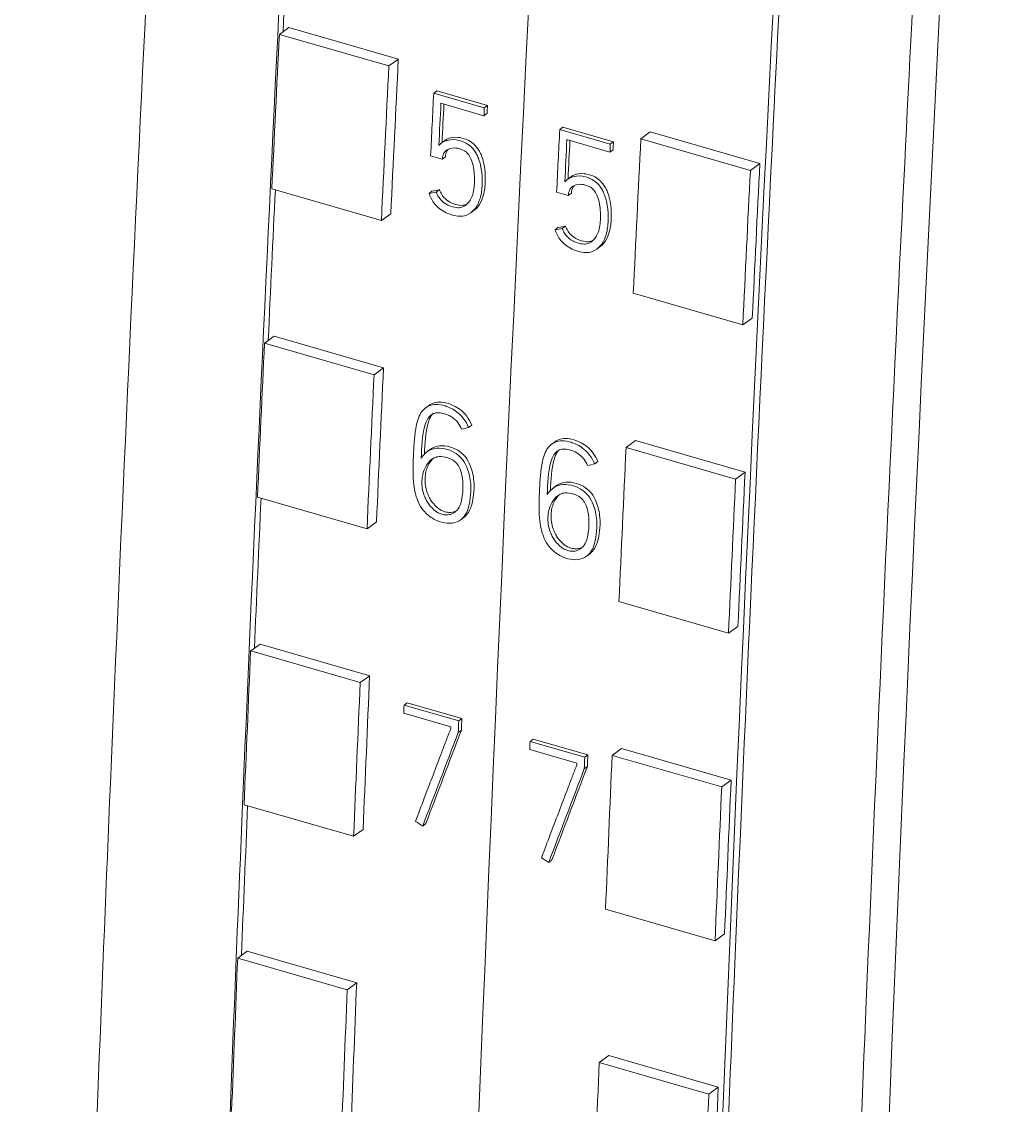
# Model space of a CAD drawing. Header units: inches. Extents: x 9220 to 92460, y -39241 to 4813.
# Drawn here: x 74714.8 to 74726.42, y -33783.39 to -33770.7 of the extents above; entities that cross this region are included whole.
import ezdxf

# ---------------------------------------------------------------- set-up
doc = ezdxf.new("R2010")
doc.units = ezdxf.units.IN
doc.header["$MEASUREMENT"] = 0

# ---------------------------------------------------------------- blocks, each defined once
blk = doc.blocks.new('A$C027ebf9d')
at = {"color": 0, "linetype": 'Continuous', "lineweight": 0}
for p, q in [((21.36319, -16.53766), (21.36907, -16.53348)), ((21.36319, -16.53766), (21.43138, -16.55734)), ((21.36907, -16.53348), (21.43726, -16.55316)), ((21.43138, -16.55734), (21.43726, -16.55316)), ((21.45927, -16.57429), (21.46124, -16.5728)), ((21.49077, -16.58338), (21.45927, -16.57429)), ((21.46124, -16.5728), (21.49273, -16.58189)), ((21.46376, -16.58058), (21.49053, -16.5883)), ((21.49077, -16.58338), (21.49273, -16.58189)), ((21.49053, -16.5883), (21.49249, -16.58682)), ((21.53771, -16.59692), (21.53967, -16.59543)), ((21.5692, -16.60601), (21.53771, -16.59692)), ((21.53967, -16.59543), (21.57116, -16.60452)), ((21.58822, -16.60262), (21.5941, -16.59844)), ((21.66229, -16.61812), (21.5941, -16.59844)), ((21.46394, -16.60541), (21.4659, -16.60392)), ((21.54219, -16.60321), (21.56896, -16.61093)), ((21.5692, -16.60601), (21.57116, -16.60452)), ((21.65641, -16.6223), (21.58822, -16.60262)), ((21.56896, -16.61093), (21.57092, -16.60944)), ((21.45737, -16.61326), (21.46455, -16.61534)), ((21.46455, -16.61534), (21.46652, -16.61385)), ((21.65641, -16.6223), (21.66229, -16.61812)), ((21.54237, -16.62804), (21.54433, -16.62655)), ((21.3585, -16.63386), (21.42669, -16.65354)), ((21.45643, -16.63663), (21.45839, -16.63514)), ((21.46088, -16.63582), (21.46284, -16.63433)), ((21.5358, -16.63589), (21.54299, -16.63797)), ((21.54299, -16.63797), (21.54495, -16.63648)), ((21.43258, -16.64933), (21.42669, -16.65354)), ((21.48255, -16.64861), (21.48451, -16.64713)), ((21.53486, -16.65926), (21.53682, -16.65777)), ((21.53931, -16.65845), (21.54127, -16.65696)), ((21.56098, -16.67124), (21.56295, -16.66975)), ((21.65172, -16.7185), (21.58353, -16.69882)), ((21.65761, -16.71429), (21.65172, -16.7185)), ((21.35397, -16.72981), (21.35985, -16.72557)), ((21.35985, -16.72557), (21.42804, -16.74526)), ((21.35397, -16.72981), (21.42216, -16.7495)), ((21.42216, -16.7495), (21.42804, -16.74526)), ((21.45405, -16.77033), (21.45601, -16.76884)), ((21.48103, -16.78237), (21.48299, -16.78088)), ((21.53248, -16.79296), (21.53444, -16.79147)), ((21.579, -16.79477), (21.58488, -16.79053)), ((21.64719, -16.81446), (21.579, -16.79477)), ((21.65307, -16.81022), (21.58488, -16.79053)), ((21.45477, -16.79782), (21.45673, -16.79633)), ((21.55947, -16.805), (21.56143, -16.80351)), ((21.64719, -16.81446), (21.65307, -16.81022)), ((21.5332, -16.82044), (21.53517, -16.81896)), ((21.34958, -16.82575), (21.41777, -16.84544)), ((21.42365, -16.84117), (21.41777, -16.84544)), ((21.47631, -16.83962), (21.47827, -16.83813)), ((21.55474, -16.86225), (21.5567, -16.86076)), ((21.6428, -16.9104), (21.57461, -16.89071)), ((21.64868, -16.90613), (21.6428, -16.9104)), ((21.34533, -16.92147), (21.35122, -16.91717)), ((21.34533, -16.92147), (21.41352, -16.94115)), ((21.35122, -16.91717), (21.41941, -16.93685)), ((21.41352, -16.94115), (21.41941, -16.93685)), ((21.44081, -16.95517), (21.44277, -16.95368)), ((21.44081, -16.95517), (21.47485, -16.965)), ((21.47682, -16.96351), (21.44277, -16.95368)), ((21.46991, -16.96863), (21.44059, -16.96017)), ((21.47485, -16.965), (21.47682, -16.96351)), ((21.47454, -16.97215), (21.47651, -16.97066)), ((21.51924, -16.9778), (21.5212, -16.97631)), ((21.55525, -16.98614), (21.5212, -16.97631)), ((21.54834, -16.99126), (21.51902, -16.98279)), ((21.51924, -16.9778), (21.55329, -16.98763)), ((21.57036, -16.98643), (21.57625, -16.98213)), ((21.64444, -17.00181), (21.57625, -16.98213)), ((21.55329, -16.98763), (21.55525, -16.98614)), ((21.63855, -17.00611), (21.57036, -16.98643)), ((21.55298, -16.99478), (21.55494, -16.99329)), ((21.63855, -17.00611), (21.64444, -17.00181)), ((21.34123, -17.01715), (21.40942, -17.03683)), ((21.45242, -17.03041), (21.45438, -17.02892)), ((21.41531, -17.03251), (21.40942, -17.03683)), ((21.53085, -17.05304), (21.53282, -17.05155)), ((21.63445, -17.10179), (21.56626, -17.08211)), ((21.64034, -17.09747), (21.63445, -17.10179)), ((21.33728, -17.11262), (21.34317, -17.10826)), ((21.34317, -17.10826), (21.41136, -17.12795)), ((21.33728, -17.11262), (21.40547, -17.1323)), ((21.40547, -17.1323), (21.41136, -17.12795)), ((21.56231, -17.17758), (21.5682, -17.17322)), ((21.6305, -17.19726), (21.56231, -17.17758)), ((21.63639, -17.19291), (21.5682, -17.17322)), ((21.6305, -17.19726), (21.63639, -17.19291))]:
    blk.add_line(p, q, dxfattribs=at)
for centre, major_axis, ratio, start_param, end_param in [((41.12251, -2.63201), (-10.9193, -37.82555), 0.433013, -1.102762, -0.989056), ((41.12251, -2.63201), (-10.9193, -37.82555), 0.433013, -1.102762, -0.989056), ((41.27253, -2.67532), (-10.9193, -37.82555), 0.433013, -1.100465, -0.991379), ((41.35802, -2.69971), (-10.90947, -37.79151), 0.433013, -1.097566, -0.991094), ((41.04409, -2.60938), (-10.9193, -37.82555), 0.433013, -1.071963, -1.069251), ((41.06941, -2.6169), (-10.92079, -37.82921), 0.43303, -1.071608, -1.070509), ((41.07415, -2.61806), (-10.9197, -37.82543), 0.43303, -1.071409, -1.070735), ((41.10091, -2.62579), (-10.9197, -37.82543), 0.43303, -1.071605, -1.071466), ((41.14785, -2.63953), (-10.92079, -37.82921), 0.43303, -1.071608, -1.070509), ((41.15258, -2.64069), (-10.9197, -37.82543), 0.43303, -1.071409, -1.070735), ((41.17935, -2.64842), (-10.9197, -37.82543), 0.43303, -1.071605, -1.071466), ((41.26912, -2.67434), (-10.9193, -37.82555), 0.433013, -1.071963, -1.069251), ((39.1958, -2.07581), (-78.37128, -17.14586), 0.134473, 1.313182, 1.313241), ((39.27423, -2.09844), (-78.37128, -17.14586), 0.134473, 1.313182, 1.313241), ((41.04409, -2.60938), (-10.9193, -37.82555), 0.433013, -1.066542, -1.063832), ((39.71296, -2.22531), (-69.36524, -20.1272), 0.12911, 1.267511, 1.267578), ((39.79139, -2.24794), (-69.36524, -20.1272), 0.12911, 1.267511, 1.267578), ((41.26912, -2.67434), (-10.9193, -37.82555), 0.433013, -1.066542, -1.063832), ((41.04409, -2.60938), (-10.9193, -37.82555), 0.433013, -1.061124, -1.058415), ((41.10266, -2.6265), (-10.92079, -37.82921), 0.43303, -1.060842, -1.06064), ((40.93237, -2.57734), (20.93633, 34.83012), 0.272919, -4.129705, -4.127896), ((41.18109, -2.64913), (-10.92079, -37.82921), 0.43303, -1.060842, -1.06064), ((41.0108, -2.59997), (20.93633, 34.83012), 0.272919, -4.129705, -4.127896), ((41.26912, -2.67434), (-10.9193, -37.82555), 0.433013, -1.061124, -1.058415), ((41.04409, -2.60938), (-10.9193, -37.82555), 0.433013, -1.055709, -1.053001), ((41.26912, -2.67434), (-10.9193, -37.82555), 0.433013, -1.055709, -1.053001)]:
    blk.add_ellipse(centre, major_axis=major_axis, ratio=ratio, start_param=start_param, end_param=end_param, dxfattribs=at)
at = {"color": 0, "linetype": 'Continuous', "lineweight": 0, "extrusion": (0, 0, -1)}
for centre, major_axis, ratio, start_param, end_param in [((40.97249, -2.58871), (10.9193, 37.82555), 0.433013, -2.06973, -2.067083), ((40.9759, -2.58969), (10.92257, 37.8369), 0.433013, -2.072342, -2.06963), ((41.04409, -2.60938), (10.92257, 37.8369), 0.433013, -2.072342, -2.06963), ((41.07414, -2.61827), (10.92079, 37.82921), 0.43303, -2.070861, -2.070123), ((41.10091, -2.62599), (10.92079, 37.82921), 0.43303, -2.070123, -2.069985), ((41.15257, -2.6409), (10.92079, 37.82921), 0.43303, -2.070861, -2.070123), ((41.17934, -2.64862), (10.92079, 37.82921), 0.43303, -2.070123, -2.069985), ((41.20093, -2.65465), (10.92257, 37.8369), 0.433013, -2.072342, -2.06963), ((41.26912, -2.67434), (10.92257, 37.8369), 0.433013, -2.072342, -2.06963), ((40.97249, -2.58871), (10.9193, 37.82555), 0.433013, -2.075151, -2.072507), ((39.19536, -2.07589), (-78.37912, -17.14757), 0.134473, -1.313244, -1.313186), ((39.27379, -2.09852), (-78.37912, -17.14757), 0.134473, -1.313244, -1.313186), ((40.9759, -2.58969), (10.92257, 37.8369), 0.433013, -2.077761, -2.07505), ((41.04409, -2.60938), (10.92257, 37.8369), 0.433013, -2.077761, -2.07505), ((41.20093, -2.65465), (10.92257, 37.8369), 0.433013, -2.077761, -2.07505), ((41.26912, -2.67434), (10.92257, 37.8369), 0.433013, -2.077761, -2.07505), ((40.97249, -2.58871), (10.9193, 37.82555), 0.433013, -2.08057, -2.077928), ((40.9759, -2.58969), (10.92257, 37.8369), 0.433013, -2.083178, -2.080468), ((41.04409, -2.60938), (10.92257, 37.8369), 0.433013, -2.083178, -2.080468), ((41.06861, -2.61667), (10.92079, 37.82922), 0.43303, -2.080892, -2.08075), ((41.10266, -2.6263), (10.9197, 37.82543), 0.43303, -2.080957, -2.080754), ((41.09792, -2.62514), (10.92079, 37.8292), 0.43303, -2.08093, -2.080892), ((40.93244, -2.57715), (-20.93424, -34.82664), 0.272919, 0.986299, 0.988108), ((41.14704, -2.6393), (10.92079, 37.82922), 0.43303, -2.080892, -2.08075), ((41.1811, -2.64893), (10.9197, 37.82543), 0.43303, -2.080957, -2.080754), ((41.20093, -2.65465), (10.92257, 37.8369), 0.433013, -2.083178, -2.080468), ((41.01087, -2.59978), (-20.93424, -34.82664), 0.272919, 0.986299, 0.988108), ((41.17636, -2.64777), (10.92079, 37.8292), 0.43303, -2.08093, -2.080892), ((41.26912, -2.67434), (10.92257, 37.8369), 0.433013, -2.083178, -2.080468), ((40.97249, -2.58871), (10.9193, 37.82555), 0.433013, -2.085986, -2.083346), ((42.52306, -3.03655), (-102.24855, 63.34814), 0.191897, -1.483044, -1.482999), ((42.60149, -3.05918), (-102.24855, 63.34814), 0.191897, -1.483044, -1.482999), ((40.9759, -2.58969), (10.92257, 37.8369), 0.433013, -2.088592, -2.085884), ((41.04409, -2.60938), (10.92257, 37.8369), 0.433013, -2.088592, -2.085884), ((41.20093, -2.65465), (10.92257, 37.8369), 0.433013, -2.088592, -2.085884), ((41.26912, -2.67434), (10.92257, 37.8369), 0.433013, -2.088592, -2.085884)]:
    blk.add_ellipse(centre, major_axis=major_axis, ratio=ratio, start_param=start_param, end_param=end_param, dxfattribs=at)
at = {"color": 0, "linetype": 'Continuous', "lineweight": 0}
for points, knots in [([(21.28497, -19.35169), (21.28551, -19.23731), (21.28761, -18.96393), (21.29389, -18.52754), (21.30585, -17.98916), (21.32149, -17.48825), (21.3411, -16.98678), (21.36468, -16.4697), (21.39233, -15.96262), (21.41376, -15.61777), (21.42085, -15.50784)], [0.1285183, 0.1285183, 0.1285183, 0.1285183, 0.1989102, 0.2963502, 0.3949059, 0.525445, 0.5979674, 0.6950356, 0.8333844, 0.8979673, 0.8979673, 0.8979673, 0.8979673]), ([(21.33197, -15.59484), (21.32738, -15.6678), (21.3085, -15.97563), (21.28285, -16.44608), (21.25927, -16.96315), (21.23966, -17.46463), (21.22402, -17.96554), (21.21206, -18.50391), (21.20572, -18.94441), (21.20341, -19.24922), (21.20286, -19.39486), (21.20277, -19.42214)], [0.1237088, 0.1237088, 0.1237088, 0.1237088, 0.1666156, 0.3049644, 0.4020326, 0.474555, 0.6050941, 0.7036498, 0.8010898, 0.8739842, 0.8907937, 0.8907937, 0.8907937, 0.8907937]), ([(21.72771, -15.59642), (21.72062, -15.70635), (21.69919, -16.0512), (21.67154, -16.55828), (21.64796, -17.07536), (21.62835, -17.57683), (21.61271, -18.07774), (21.60075, -18.61612), (21.59447, -19.05251), (21.59237, -19.3259), (21.59183, -19.44027)], [0.1020327, 0.1020327, 0.1020327, 0.1020327, 0.1666156, 0.3049644, 0.4020326, 0.474555, 0.6050941, 0.7036498, 0.8010898, 0.8714817, 0.8714817, 0.8714817, 0.8714817]), ([(21.80249, -15.73067), (21.7979, -15.80362), (21.77902, -16.11146), (21.75337, -16.5819), (21.72978, -17.09898), (21.71018, -17.60046), (21.69454, -18.10136), (21.68258, -18.63974), (21.67624, -19.08023), (21.67393, -19.38505), (21.67337, -19.53069), (21.67329, -19.55797)], [0.1237088, 0.1237088, 0.1237088, 0.1237088, 0.1666156, 0.3049644, 0.4020326, 0.474555, 0.6050941, 0.7036498, 0.8010898, 0.8739842, 0.8907937, 0.8907937, 0.8907937, 0.8907937]), ([(21.45643, -16.63663), (21.45684, -16.63781), (21.45732, -16.63899), (21.45844, -16.64111), (21.4591, -16.64216), (21.4612, -16.64466), (21.46259, -16.6461), (21.46776, -16.64928), (21.47065, -16.65004), (21.47334, -16.65074), (21.4753, -16.65103), (21.47873, -16.65054), (21.48053, -16.65008), (21.4835, -16.64793), (21.48506, -16.64649), (21.48836, -16.6403), (21.48894, -16.6367), (21.48942, -16.63196), (21.48986, -16.62538), (21.48763, -16.61571), (21.48661, -16.61349), (21.48476, -16.61011), (21.48361, -16.6087), (21.48105, -16.60625), (21.47965, -16.60542), (21.47625, -16.60386), (21.47413, -16.60351), (21.47041, -16.60293), (21.46846, -16.60335), (21.46669, -16.60388), (21.46576, -16.60422), (21.46413, -16.60524), (21.46326, -16.60587), (21.46248, -16.60676)], [-0.1134142, -0.1134142, -0.1134142, -0.1134142, -0.1094569, -0.1094569, -0.1059594, -0.1059594, -0.1017249, -0.1017249, -0.0964875, -0.0964875, -0.0888388, -0.0888388, -0.0840287, -0.0840287, -0.0810237, -0.0810237, -0.0771271, -0.0771271, -0.0729554, -0.0729554, -0.0708177, -0.0708177, -0.0679374, -0.0679374, -0.0642481, -0.0642481, -0.0573782, -0.0573782, -0.0305241, -0.0305241, -0.0112738, -0.0112738, 0, 0, 0, 0]), ([(21.4659, -16.60392), (21.4661, -16.60377), (21.4663, -16.60363), (21.46689, -16.60325), (21.46771, -16.60274), (21.46961, -16.60208), (21.47157, -16.60147), (21.47574, -16.60193), (21.47785, -16.6023), (21.48149, -16.60383), (21.4828, -16.60466), (21.48557, -16.60711), (21.48665, -16.60863), (21.48818, -16.6112), (21.48926, -16.61332), (21.49187, -16.62318), (21.4914, -16.63016), (21.49094, -16.63498), (21.49039, -16.63855), (21.48742, -16.64433), (21.48602, -16.64598), (21.48451, -16.64713)], [0.00683542, 0.00683542, 0.00683542, 0.00683542, 0.00980623, 0.00980623, 0.01617546, 0.01617546, 0.0197663, 0.0197663, 0.02122144, 0.02122144, 0.02229143, 0.02229143, 0.02369121, 0.02369121, 0.02513269, 0.02513269, 0.02814837, 0.02814837, 0.03101575, 0.03101575, 0.03289139, 0.03289139, 0.03289139, 0.03289139]), ([(21.46455, -16.61534), (21.46466, -16.6141), (21.46492, -16.61302), (21.46568, -16.61148), (21.46623, -16.6106), (21.46818, -16.6092), (21.46937, -16.60864), (21.47228, -16.60825), (21.4738, -16.60842), (21.476, -16.60906), (21.47719, -16.60945), (21.47933, -16.61076), (21.48001, -16.61139), (21.48132, -16.61295), (21.48191, -16.61399), (21.48324, -16.617), (21.48375, -16.61912), (21.48476, -16.62439), (21.4847, -16.62778), (21.48454, -16.63238), (21.48421, -16.63548), (21.48249, -16.64017), (21.48153, -16.64186), (21.47924, -16.64411), (21.47808, -16.64487), (21.47583, -16.64557), (21.47473, -16.64569), (21.47194, -16.64533), (21.47, -16.64487), (21.46721, -16.64355), (21.46579, -16.64276), (21.46331, -16.64034), (21.46266, -16.6394), (21.46169, -16.63785), (21.46123, -16.63686), (21.46088, -16.63582)], [-0.297803, -0.297803, -0.297803, -0.297803, -0.2686669, -0.2686669, -0.2494734, -0.2494734, -0.2342829, -0.2342829, -0.2195027, -0.2195027, -0.2129311, -0.2129311, -0.207708, -0.207708, -0.2006583, -0.2006583, -0.1876173, -0.1876173, -0.1532716, -0.1532716, -0.1057243, -0.1057243, -0.0745363, -0.0745363, -0.0520934, -0.0520934, -0.0356457, -0.0356457, -0.0213299, -0.0213299, -0.0138803, -0.0138803, -0.0085447, -0.0085447, 0, 0, 0, 0]), ([(21.46826, -16.60925), (21.46781, -16.60974), (21.46753, -16.61022), (21.46689, -16.61152), (21.46663, -16.6126), (21.46652, -16.61385)], [0.25603705, 0.25603705, 0.25603705, 0.25603705, 0.26801912, 0.26801912, 0.29814879, 0.29814879, 0.29814879, 0.29814879]), ([(21.53486, -16.65926), (21.53527, -16.66044), (21.53576, -16.66162), (21.53687, -16.66373), (21.53754, -16.66478), (21.53964, -16.66729), (21.54102, -16.66873), (21.5462, -16.67191), (21.54908, -16.67266), (21.55177, -16.67337), (21.55373, -16.67366), (21.55717, -16.67317), (21.55896, -16.67271), (21.56194, -16.67055), (21.56349, -16.66912), (21.56679, -16.66293), (21.56737, -16.65933), (21.56786, -16.65459), (21.5683, -16.64801), (21.56606, -16.63834), (21.56504, -16.63612), (21.56319, -16.63274), (21.56205, -16.63133), (21.55949, -16.62888), (21.55809, -16.62805), (21.55468, -16.62649), (21.55256, -16.62614), (21.54885, -16.62556), (21.54689, -16.62598), (21.54512, -16.6265), (21.54419, -16.62685), (21.54256, -16.62787), (21.54169, -16.6285), (21.54091, -16.62938)], [-0.1134142, -0.1134142, -0.1134142, -0.1134142, -0.1094569, -0.1094569, -0.1059594, -0.1059594, -0.1017249, -0.1017249, -0.0964875, -0.0964875, -0.0888388, -0.0888388, -0.0840287, -0.0840287, -0.0810237, -0.0810237, -0.0771271, -0.0771271, -0.0729554, -0.0729554, -0.0708177, -0.0708177, -0.0679374, -0.0679374, -0.0642481, -0.0642481, -0.0573782, -0.0573782, -0.0305241, -0.0305241, -0.0112738, -0.0112738, 0, 0, 0, 0]), ([(21.54433, -16.62655), (21.54454, -16.6264), (21.54474, -16.62626), (21.54532, -16.62587), (21.54614, -16.62537), (21.54804, -16.62471), (21.55, -16.6241), (21.55418, -16.62456), (21.55628, -16.62492), (21.55992, -16.62646), (21.56123, -16.62729), (21.564, -16.62974), (21.56509, -16.63126), (21.56661, -16.63383), (21.56769, -16.63594), (21.5703, -16.64581), (21.56983, -16.65279), (21.56937, -16.65761), (21.56882, -16.66118), (21.56586, -16.66695), (21.56445, -16.66861), (21.56295, -16.66975)], [0.00683542, 0.00683542, 0.00683542, 0.00683542, 0.00980623, 0.00980623, 0.01617546, 0.01617546, 0.0197663, 0.0197663, 0.02122144, 0.02122144, 0.02229143, 0.02229143, 0.02369121, 0.02369121, 0.02513269, 0.02513269, 0.02814837, 0.02814837, 0.03101575, 0.03101575, 0.03289139, 0.03289139, 0.03289139, 0.03289139]), ([(21.54299, -16.63797), (21.5431, -16.63673), (21.54335, -16.63565), (21.54411, -16.63411), (21.54467, -16.63323), (21.54662, -16.63182), (21.5478, -16.63127), (21.55072, -16.63088), (21.55223, -16.63105), (21.55443, -16.63168), (21.55562, -16.63208), (21.55776, -16.63338), (21.55844, -16.63402), (21.55975, -16.63558), (21.56034, -16.63662), (21.56168, -16.63963), (21.56218, -16.64175), (21.56319, -16.64702), (21.56313, -16.65041), (21.56297, -16.655), (21.56264, -16.65811), (21.56093, -16.6628), (21.55996, -16.66449), (21.55768, -16.66674), (21.55652, -16.66749), (21.55427, -16.66819), (21.55317, -16.66832), (21.55037, -16.66796), (21.54843, -16.6675), (21.54564, -16.66618), (21.54422, -16.66539), (21.54174, -16.66297), (21.54109, -16.66203), (21.54012, -16.66048), (21.53967, -16.65949), (21.53931, -16.65845)], [-0.297803, -0.297803, -0.297803, -0.297803, -0.2686669, -0.2686669, -0.2494734, -0.2494734, -0.2342829, -0.2342829, -0.2195027, -0.2195027, -0.2129311, -0.2129311, -0.207708, -0.207708, -0.2006583, -0.2006583, -0.1876173, -0.1876173, -0.1532716, -0.1532716, -0.1057243, -0.1057243, -0.0745363, -0.0745363, -0.0520934, -0.0520934, -0.0356457, -0.0356457, -0.0213299, -0.0213299, -0.0138803, -0.0138803, -0.0085447, -0.0085447, 0, 0, 0, 0]), ([(21.54669, -16.63188), (21.54625, -16.63237), (21.54596, -16.63285), (21.54532, -16.63415), (21.54506, -16.63523), (21.54495, -16.63648)], [0.25603705, 0.25603705, 0.25603705, 0.25603705, 0.26801912, 0.26801912, 0.29814879, 0.29814879, 0.29814879, 0.29814879]), ([(21.46284, -16.63433), (21.4632, -16.63537), (21.46365, -16.63637), (21.46462, -16.63791), (21.46527, -16.63885), (21.46775, -16.64127), (21.46917, -16.64207), (21.47196, -16.64338), (21.4739, -16.64384), (21.4767, -16.64421), (21.4778, -16.64408), (21.47926, -16.64362), (21.47975, -16.64341), (21.48022, -16.64315)], [0, 0, 0, 0, 0.00854628, 0.00854628, 0.01388107, 0.01388107, 0.02132578, 0.02132578, 0.03561772, 0.03561772, 0.05203079, 0.05203079, 0.06087756, 0.06087756, 0.06087756, 0.06087756]), ([(21.54127, -16.65696), (21.54163, -16.658), (21.54209, -16.659), (21.54305, -16.66054), (21.54371, -16.66148), (21.54619, -16.6639), (21.5476, -16.66469), (21.55039, -16.66601), (21.55234, -16.66647), (21.55513, -16.66684), (21.55623, -16.66671), (21.5577, -16.66625), (21.55819, -16.66603), (21.55865, -16.66577)], [0, 0, 0, 0, 0.00854628, 0.00854628, 0.01388107, 0.01388107, 0.02132578, 0.02132578, 0.03561772, 0.03561772, 0.05203079, 0.05203079, 0.06087756, 0.06087756, 0.06087756, 0.06087756]), ([(21.45601, -16.76884), (21.45652, -16.76845), (21.45702, -16.76814), (21.4596, -16.76674), (21.46155, -16.76657), (21.46448, -16.76651), (21.46641, -16.76687), (21.47026, -16.76809), (21.47306, -16.76924), (21.47704, -16.77223), (21.47847, -16.77354), (21.48114, -16.77711), (21.48215, -16.77897), (21.48299, -16.78088)], [0.9221634, 0.9221634, 0.9221634, 0.9221634, 0.9407736, 0.9407736, 1.0289576, 1.0289576, 1.182494, 1.182494, 1.3385945, 1.3385945, 1.4161368, 1.4161368, 1.4861618, 1.4861618, 1.4861618, 1.4861618]), ([(21.48103, -16.78237), (21.48019, -16.78046), (21.47917, -16.7786), (21.4765, -16.77503), (21.47507, -16.77372), (21.4711, -16.77073), (21.4683, -16.76958), (21.46445, -16.76836), (21.46251, -16.76799), (21.45959, -16.76806), (21.45763, -16.76823), (21.45428, -16.77005), (21.45272, -16.77114), (21.44963, -16.77586), (21.44872, -16.77928), (21.44719, -16.78881), (21.44693, -16.79461), (21.44634, -16.80649), (21.44622, -16.81259), (21.44737, -16.82201), (21.44822, -16.82504), (21.4498, -16.82921), (21.45072, -16.83109), (21.45262, -16.83381), (21.45395, -16.83551), (21.45822, -16.83885), (21.46044, -16.84004), (21.4648, -16.84168), (21.46713, -16.84211), (21.47153, -16.84192), (21.47347, -16.84133), (21.477, -16.83934), (21.47814, -16.83795), (21.47994, -16.83509), (21.48064, -16.83308), (21.48145, -16.82976), (21.48283, -16.8241), (21.48204, -16.8141), (21.48132, -16.81071), (21.47941, -16.80581), (21.47841, -16.8039), (21.47631, -16.8012), (21.47511, -16.79991), (21.47154, -16.7975), (21.46967, -16.79665), (21.46583, -16.79544), (21.46352, -16.79502), (21.45928, -16.79546), (21.45755, -16.7961), (21.45422, -16.79801), (21.45272, -16.79952), (21.4515, -16.8014)], [-3.397433, -3.397433, -3.397433, -3.397433, -3.215844, -3.215844, -3.014789, -3.014789, -2.60991, -2.60991, -2.211341, -2.211341, -1.982478, -1.982478, -1.8514, -1.8514, -1.688583, -1.688583, -1.461493, -1.461493, -1.220352, -1.220352, -1.039405, -1.039405, -0.88702, -0.88702, -0.796518, -0.796518, -0.713432, -0.713432, -0.620882, -0.620882, -0.531593, -0.531593, -0.423662, -0.423662, -0.268988, -0.268988, -0.1733, -0.1733, -0.125066, -0.125066, -0.093639, -0.093639, -0.074154, -0.074154, -0.056297, -0.056297, -0.036979, -0.036979, -0.021096, -0.021096, 0, 0, 0, 0]), ([(21.4515, -16.8014), (21.45181, -16.79454), (21.45192, -16.78748), (21.45426, -16.77945), (21.45489, -16.77792), (21.45649, -16.77553), (21.45742, -16.77464), (21.45935, -16.77355), (21.46036, -16.77328), (21.46267, -16.77316), (21.46402, -16.77333), (21.46815, -16.77439), (21.46994, -16.77551), (21.47192, -16.77686), (21.47315, -16.77794), (21.47521, -16.78054), (21.47601, -16.78198), (21.47657, -16.78347)], [-0.06653482, -0.06653482, -0.06653482, -0.06653482, -0.05044796, -0.05044796, -0.0458529, -0.0458529, -0.04149526, -0.04149526, -0.03747093, -0.03747093, -0.0332853, -0.0332853, -0.025278, -0.025278, -0.01234022, -0.01234022, 0, 0, 0, 0]), ([(21.45868, -16.77393), (21.45834, -16.77429), (21.45802, -16.77469), (21.45701, -16.77617), (21.45634, -16.77759), (21.45397, -16.78559), (21.45379, -16.79232), (21.45351, -16.79891)], [0.04539149, 0.04539149, 0.04539149, 0.04539149, 0.04692387, 0.04692387, 0.05057089, 0.05057089, 0.06127869, 0.06127869, 0.06127869, 0.06127869]), ([(21.45673, -16.79633), (21.45713, -16.79602), (21.45755, -16.79574), (21.45941, -16.79465), (21.46115, -16.794), (21.46506, -16.79356), (21.46724, -16.7938), (21.47153, -16.79512), (21.47342, -16.79597), (21.47702, -16.79837), (21.47821, -16.79965), (21.48029, -16.80228), (21.48129, -16.80416), (21.48324, -16.80907), (21.48396, -16.81243), (21.48479, -16.8219), (21.48362, -16.82735), (21.48263, -16.83151), (21.48194, -16.83353), (21.4803, -16.83616), (21.47949, -16.8372), (21.47827, -16.83813)], [0.0158163, 0.0158163, 0.0158163, 0.0158163, 0.0207237, 0.0207237, 0.0366039, 0.0366039, 0.0530018, 0.0530018, 0.0655398, 0.0655398, 0.0792198, 0.0792198, 0.1020329, 0.1020329, 0.1377248, 0.1377248, 0.2073044, 0.2073044, 0.2762488, 0.2762488, 0.3136646, 0.3136646, 0.3136646, 0.3136646]), ([(21.55947, -16.805), (21.55862, -16.80309), (21.55761, -16.80123), (21.55494, -16.79766), (21.55351, -16.79635), (21.54953, -16.79336), (21.54673, -16.79221), (21.54288, -16.79099), (21.54095, -16.79062), (21.53802, -16.79069), (21.53607, -16.79086), (21.53271, -16.79268), (21.53115, -16.79377), (21.52807, -16.79849), (21.52715, -16.80191), (21.52562, -16.81144), (21.52536, -16.81724), (21.52477, -16.82912), (21.52466, -16.83522), (21.52581, -16.84464), (21.52666, -16.84766), (21.52823, -16.85184), (21.52915, -16.85372), (21.53106, -16.85644), (21.53238, -16.85813), (21.53665, -16.86148), (21.53888, -16.86267), (21.54324, -16.86431), (21.54557, -16.86474), (21.54996, -16.86455), (21.5519, -16.86396), (21.55543, -16.86197), (21.55657, -16.86058), (21.55837, -16.85771), (21.55907, -16.85571), (21.55988, -16.85239), (21.56126, -16.84673), (21.56048, -16.83672), (21.55975, -16.83334), (21.55784, -16.82844), (21.55685, -16.82653), (21.55474, -16.82383), (21.55355, -16.82254), (21.54997, -16.82013), (21.5481, -16.81928), (21.54426, -16.81807), (21.54196, -16.81765), (21.53772, -16.81809), (21.53598, -16.81873), (21.53265, -16.82064), (21.53115, -16.82215), (21.52994, -16.82403)], [-3.397433, -3.397433, -3.397433, -3.397433, -3.215844, -3.215844, -3.014789, -3.014789, -2.60991, -2.60991, -2.211341, -2.211341, -1.982478, -1.982478, -1.8514, -1.8514, -1.688583, -1.688583, -1.461493, -1.461493, -1.220352, -1.220352, -1.039405, -1.039405, -0.88702, -0.88702, -0.796518, -0.796518, -0.713432, -0.713432, -0.620882, -0.620882, -0.531593, -0.531593, -0.423662, -0.423662, -0.268988, -0.268988, -0.1733, -0.1733, -0.125066, -0.125066, -0.093639, -0.093639, -0.074154, -0.074154, -0.056297, -0.056297, -0.036979, -0.036979, -0.021096, -0.021096, 0, 0, 0, 0]), ([(21.53444, -16.79147), (21.53495, -16.79107), (21.53545, -16.79077), (21.53803, -16.78937), (21.53999, -16.7892), (21.54291, -16.78913), (21.54485, -16.7895), (21.5487, -16.79072), (21.5515, -16.79187), (21.55547, -16.79486), (21.5569, -16.79617), (21.55957, -16.79974), (21.56059, -16.8016), (21.56143, -16.80351)], [0.9221634, 0.9221634, 0.9221634, 0.9221634, 0.9407736, 0.9407736, 1.0289576, 1.0289576, 1.182494, 1.182494, 1.3385945, 1.3385945, 1.4161369, 1.4161369, 1.4861618, 1.4861618, 1.4861618, 1.4861618]), ([(21.46096, -16.80076), (21.4612, -16.80069), (21.46142, -16.80064), (21.46303, -16.80031), (21.46463, -16.80037), (21.46733, -16.80097), (21.46883, -16.80137), (21.47165, -16.8029), (21.47249, -16.80362), (21.47382, -16.80495), (21.47454, -16.80596), (21.47591, -16.80858), (21.47649, -16.81028), (21.47795, -16.81706), (21.47738, -16.82297), (21.47684, -16.8268), (21.47641, -16.82906), (21.47495, -16.8323), (21.47421, -16.83357), (21.47202, -16.83545), (21.47095, -16.83609), (21.46967, -16.83644), (21.4687, -16.83671), (21.46765, -16.8368), (21.46557, -16.83664), (21.46448, -16.83641), (21.46165, -16.83531), (21.46027, -16.83433), (21.45777, -16.83217), (21.45639, -16.83041), (21.45448, -16.82733), (21.45333, -16.82521), (21.45195, -16.81939), (21.45173, -16.81637), (21.45246, -16.8109), (21.45322, -16.80842), (21.45556, -16.80454), (21.45682, -16.80315), (21.45917, -16.80143), (21.46016, -16.801), (21.46096, -16.80076)], [-0.1725321, -0.1725321, -0.1725321, -0.1725321, -0.1699429, -0.1699429, -0.1517953, -0.1517953, -0.1416521, -0.1416521, -0.1342988, -0.1342988, -0.1225959, -0.1225959, -0.1078985, -0.1078985, -0.0657669, -0.0657669, -0.0314959, -0.0314959, -0.0125487, -0.0125487, 0, 0, 0, 0.0095772, 0.0095772, 0.0185558, 0.0185558, 0.0318648, 0.0318648, 0.0554334, 0.0554334, 0.0773062, 0.0773062, 0.0957242, 0.0957242, 0.1108934, 0.1108934, 0.1220965, 0.1220965, 0.1307853, 0.1307853, 0.1307853, 0.1307853]), ([(21.459, -16.80161), (21.45809, -16.80247), (21.45724, -16.80352), (21.45518, -16.80693), (21.45443, -16.80941), (21.45369, -16.81488), (21.45391, -16.8179), (21.45529, -16.82372), (21.45644, -16.82584), (21.45836, -16.82892), (21.45973, -16.83068), (21.46224, -16.83284), (21.46361, -16.83382), (21.46644, -16.83492), (21.46753, -16.83515), (21.46961, -16.83531), (21.47066, -16.83522), (21.47164, -16.83495), (21.47228, -16.83478), (21.47287, -16.83453), (21.4734, -16.83423)], [0.1845063, 0.1845063, 0.1845063, 0.1845063, 0.1925421, 0.1925421, 0.2077183, 0.2077183, 0.2261431, 0.2261431, 0.2480233, 0.2480233, 0.271598, 0.271598, 0.2849076, 0.2849076, 0.2938844, 0.2938844, 0.30346, 0.30346, 0.30346, 0.3097489, 0.3097489, 0.3097489, 0.3097489]), ([(21.52994, -16.82403), (21.53024, -16.81717), (21.53035, -16.81011), (21.53269, -16.80208), (21.53332, -16.80055), (21.53492, -16.79816), (21.53586, -16.79727), (21.53778, -16.79618), (21.5388, -16.79591), (21.5411, -16.79579), (21.54245, -16.79596), (21.54659, -16.79702), (21.54837, -16.79814), (21.55036, -16.79949), (21.55158, -16.80057), (21.55364, -16.80317), (21.55445, -16.80461), (21.55501, -16.8061)], [-0.06653482, -0.06653482, -0.06653482, -0.06653482, -0.05044796, -0.05044796, -0.0458529, -0.0458529, -0.04149526, -0.04149526, -0.03747093, -0.03747093, -0.0332853, -0.0332853, -0.025278, -0.025278, -0.01234022, -0.01234022, 0, 0, 0, 0]), ([(21.53712, -16.79656), (21.53678, -16.79692), (21.53646, -16.79731), (21.53549, -16.79873), (21.5348, -16.80012), (21.5324, -16.80818), (21.53222, -16.81493), (21.53194, -16.82154)], [0.04703714, 0.04703714, 0.04703714, 0.04703714, 0.04864119, 0.04864119, 0.05236884, 0.05236884, 0.06301982, 0.06301982, 0.06301982, 0.06301982]), ([(21.53517, -16.81896), (21.53556, -16.81865), (21.53598, -16.81837), (21.53784, -16.81728), (21.53958, -16.81663), (21.5435, -16.81619), (21.54567, -16.81643), (21.54996, -16.81775), (21.55185, -16.81859), (21.55545, -16.821), (21.55664, -16.82228), (21.55873, -16.82491), (21.55973, -16.82679), (21.56168, -16.8317), (21.56239, -16.83506), (21.56322, -16.84453), (21.56206, -16.84998), (21.56106, -16.85414), (21.56037, -16.85616), (21.55873, -16.85879), (21.55792, -16.85983), (21.5567, -16.86076)], [0.0158163, 0.0158163, 0.0158163, 0.0158163, 0.0207237, 0.0207237, 0.0366039, 0.0366039, 0.0530018, 0.0530018, 0.0655398, 0.0655398, 0.0792198, 0.0792198, 0.1020329, 0.1020329, 0.1377248, 0.1377248, 0.2073044, 0.2073044, 0.2762488, 0.2762488, 0.3136646, 0.3136646, 0.3136646, 0.3136646]), ([(21.53939, -16.82339), (21.53963, -16.82332), (21.53985, -16.82327), (21.54146, -16.82294), (21.54306, -16.823), (21.54576, -16.8236), (21.54726, -16.824), (21.55008, -16.82553), (21.55093, -16.82625), (21.55226, -16.82758), (21.55298, -16.82859), (21.55435, -16.83121), (21.55492, -16.83291), (21.55639, -16.83969), (21.55582, -16.8456), (21.55527, -16.84943), (21.55484, -16.85169), (21.55338, -16.85493), (21.55264, -16.8562), (21.55046, -16.85808), (21.54939, -16.85872), (21.54811, -16.85907), (21.54713, -16.85934), (21.54608, -16.85943), (21.544, -16.85927), (21.54291, -16.85904), (21.54008, -16.85794), (21.53871, -16.85696), (21.5362, -16.8548), (21.53483, -16.85304), (21.53291, -16.84996), (21.53176, -16.84784), (21.53038, -16.84201), (21.53016, -16.839), (21.5309, -16.83353), (21.53165, -16.83105), (21.534, -16.82717), (21.53526, -16.82578), (21.5376, -16.82406), (21.53859, -16.82363), (21.53939, -16.82339)], [-0.1725321, -0.1725321, -0.1725321, -0.1725321, -0.1699429, -0.1699429, -0.1517953, -0.1517953, -0.1416521, -0.1416521, -0.1342988, -0.1342988, -0.1225959, -0.1225959, -0.1078985, -0.1078985, -0.0657669, -0.0657669, -0.0314959, -0.0314959, -0.0125487, -0.0125487, 0, 0, 0, 0.0095772, 0.0095772, 0.0185558, 0.0185558, 0.0318648, 0.0318648, 0.0554334, 0.0554334, 0.0773062, 0.0773062, 0.0957242, 0.0957242, 0.1108934, 0.1108934, 0.1220965, 0.1220965, 0.1307853, 0.1307853, 0.1307853, 0.1307853]), ([(21.53744, -16.82424), (21.53653, -16.8251), (21.53568, -16.82615), (21.53362, -16.82956), (21.53286, -16.83204), (21.53213, -16.83751), (21.53234, -16.84053), (21.53372, -16.84635), (21.53488, -16.84847), (21.53679, -16.85155), (21.53817, -16.85331), (21.54067, -16.85547), (21.54205, -16.85645), (21.54488, -16.85755), (21.54597, -16.85778), (21.54804, -16.85794), (21.54909, -16.85785), (21.55007, -16.85758), (21.55071, -16.8574), (21.5513, -16.85716), (21.55184, -16.85686)], [0.1845063, 0.1845063, 0.1845063, 0.1845063, 0.1925421, 0.1925421, 0.2077183, 0.2077183, 0.2261431, 0.2261431, 0.2480233, 0.2480233, 0.271598, 0.271598, 0.2849076, 0.2849076, 0.2938844, 0.2938844, 0.30346, 0.30346, 0.30346, 0.3097489, 0.3097489, 0.3097489, 0.3097489]), ([(21.44795, -17.02754), (21.44976, -17.02274), (21.45158, -17.01795), (21.45647, -17.00506), (21.45709, -17.00336), (21.46067, -16.99395), (21.46249, -16.98915), (21.46509, -16.98229), (21.4662, -16.97936), (21.46796, -16.97476), (21.46878, -16.9723), (21.46985, -16.97)], [-0.1722649, -0.1722649, -0.1722649, -0.1722649, -0.1435832, -0.1435832, -0.0952366, -0.0952366, -0.0449804, -0.0449804, -0.023415, -0.023415, 0, 0, 0, 0]), ([(21.52638, -17.05016), (21.52819, -17.04537), (21.53002, -17.04057), (21.5349, -17.02769), (21.53552, -17.02599), (21.5391, -17.01658), (21.54092, -17.01178), (21.54352, -17.00492), (21.54464, -17.00199), (21.5464, -16.99739), (21.54721, -16.99493), (21.54828, -16.99263)], [-0.1722649, -0.1722649, -0.1722649, -0.1722649, -0.1435832, -0.1435832, -0.0952366, -0.0952366, -0.0449804, -0.0449804, -0.023415, -0.023415, 0, 0, 0, 0])]:
    blk.add_open_spline(points, degree=3, knots=knots, dxfattribs=at)

msp = doc.modelspace()

# ---------------------------------------------------------------- block references
at = {"xscale": 18.8131500959034, "yscale": 18.8131500959034, "zscale": 18.8131500959034}
msp.add_blockref('A$C027ebf9d', (74315.912, -33459.72), dxfattribs=at)

doc.saveas('drawing.dxf')
